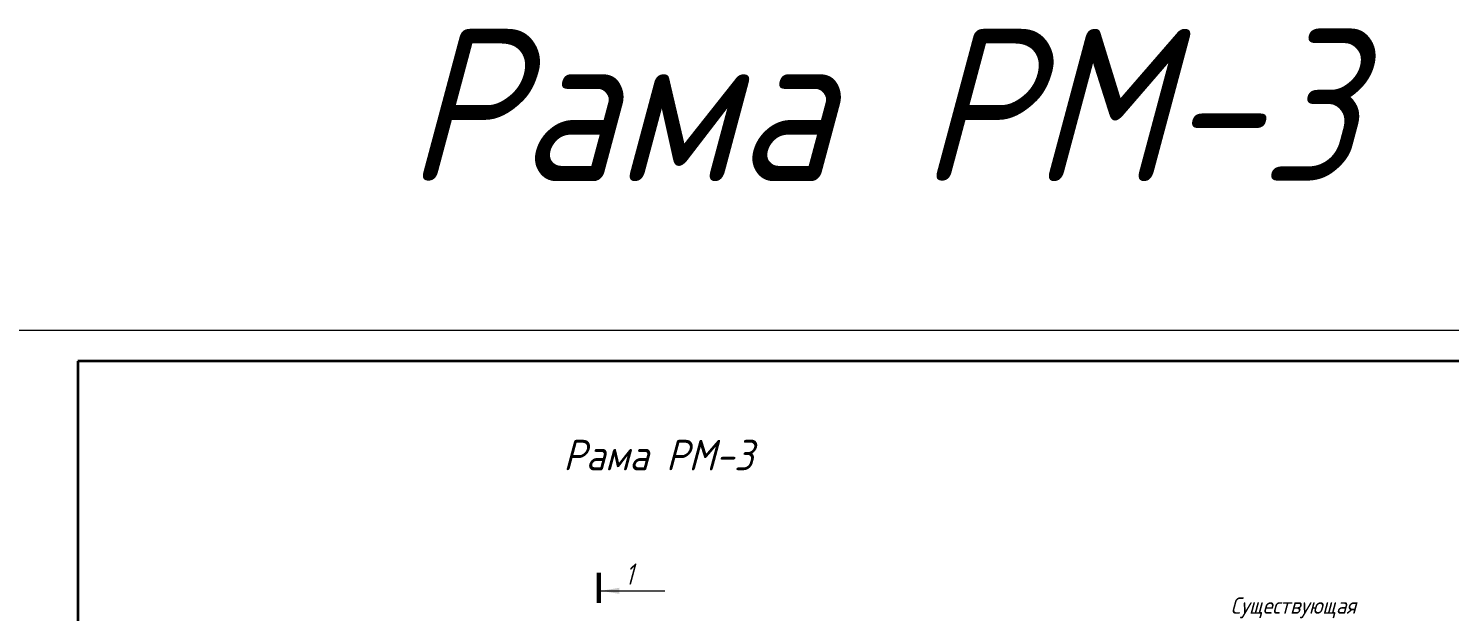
# Model space of a CAD drawing. Header units: millimetres. Extents: x 2058191 to 2089933, y 116142 to 208453.
# Drawn here: x 2070182 to 2074854, y 181875 to 183791 of the extents above; entities that cross this region are included whole.
import ezdxf
from ezdxf.enums import TextEntityAlignment as Align

# ---------------------------------------------------------------- set-up
doc = ezdxf.new("R2010")
doc.units = ezdxf.units.MM
doc.layers.add('Размер', color=7, linetype='Continuous', lineweight=13)
doc.layers.add('Текст', color=7, linetype='Continuous')
doc.styles.add('GOST', font='', dxfattribs={"width": 0.8, "oblique": 10})
doc.styles.add('GOST 2.304', font='CS_Gost2304.shx', dxfattribs={"width": 0.6, "oblique": 15})
doc.styles.add('GOST 2.304_new', font='isocpeur.ttf', dxfattribs={"width": 0.9, "oblique": 15})
doc.styles.get('GOST').set_extended_font_data('GOST type A')

# ---------------------------------------------------------------- blocks, each defined once
blk = doc.blocks.new('*U8')
at = {"color": 44, "lineweight": 20, "ltscale": 10}
blk.add_line((594, 420), (0, 420), dxfattribs=at)
at = {"color": 137, "lineweight": 35, "ltscale": 10}
for p, q in [((589, 415), (20, 415)), ((20, 415), (20, 5))]:
    blk.add_line(p, q, dxfattribs=at)
at = {"color": 44, "lineweight": 13, "style": 'GOST', "oblique": 10, "width": 0.8}
for tag in ['ФОРМАТВЕРТ', 'ФОРМАТГОРИЗ']:
    blk.add_attdef(tag, (542.98, 1.6), '', height=2, dxfattribs=at)

msp = doc.modelspace()

# ---------------------------------------------------------------- linework, layer by layer
at = {"layer": 'Размер', "linetype": 'Continuous', "ltscale": 20}
msp.add_line((2072064.4, 181943.6), (2072274.7, 181943.6), dxfattribs=at)
at = {"layer": 'Размер', "linetype": 'Continuous', "ltscale": 20, "const_width": 14}
msp.add_lwpolyline([(2072057.4, 182003.6), (2072057.4, 181903.6)], dxfattribs=at)
at = {"layer": 'Размер', "linetype": 'Continuous', "ltscale": 20}
msp.add_solid([(2072064.4, 181943.6), (2072124.5, 181953.6), (2072124.5, 181933.5)], dxfattribs=at)

# ---------------------------------------------------------------- block references
at = {"xscale": 20, "yscale": 20, "zscale": 20}
msp.add_blockref('*U8', (2069944.3, 174398.6), dxfattribs=at)

# ---------------------------------------------------------------- texts
at = {"layer": 'Размер', "linetype": 'Continuous', "ltscale": 20, "style": 'GOST 2.304', "oblique": 15, "width": 0.9}
msp.add_text('1', height=70, dxfattribs=at).set_placement((2072144.4, 181963.6))
at = {"layer": 'Текст', "ltscale": 20, "style": 'GOST 2.304_new', "oblique": 15, "width": 0.9}
msp.add_text('Существующая', height=54, dxfattribs=at).set_placement((2074340.3, 181868.3), align=Align.CENTER)
at = {"layer": 'Текст', "lineweight": 30, "ltscale": 20, "attachment_point": 1, "style": 'GOST 2.304_new'}
for s, width, insert, char_height in [('\\pi314.75191;Рама РМ-3 ', 3912.453, (2071107, 183789.6), 500), ('\\pi833.18534;Рама РМ-3{\\H0.75x; }', 2322.961, (2071107, 182439.6), 100)]:
    msp.add_mtext_dynamic_manual_height_columns(s, width=width, gutter_width=125, heights=[0], dxfattribs=dict(at, insert=insert, char_height=char_height))

doc.saveas('drawing.dxf')
